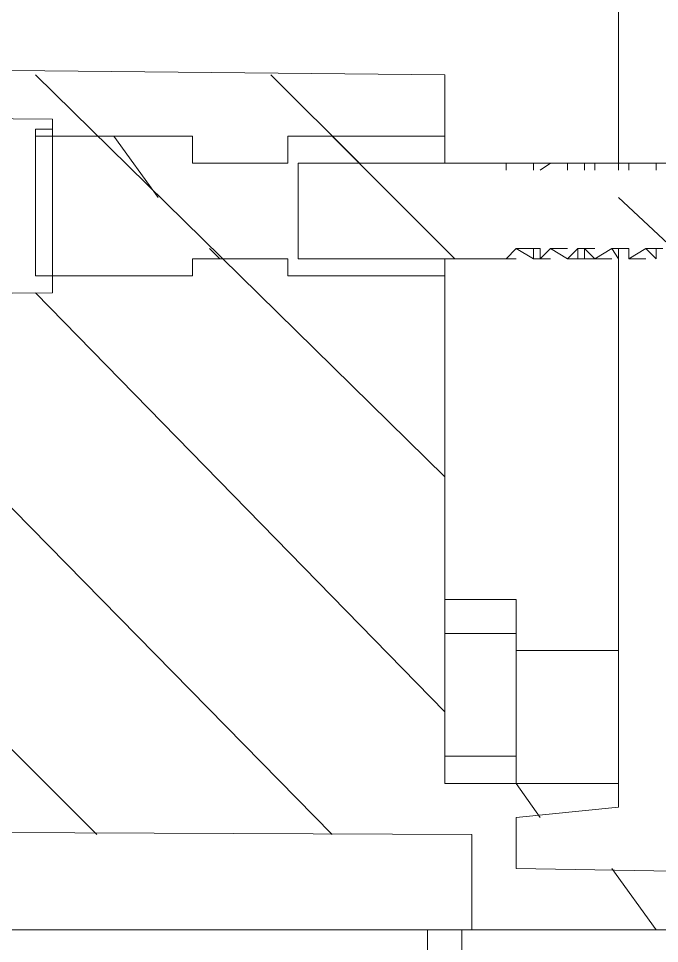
# Model space of a CAD drawing. Header units: millimetres. Extents: x 50 to 186, y -32 to 33.
# Drawn here: x 128.9084 to 129.171, y -9.3044 to -8.9252 of the extents above; entities that cross this region are included whole.
import ezdxf

# ---------------------------------------------------------------- set-up
doc = ezdxf.new("R2010")
doc.units = ezdxf.units.MM
doc.layers.add('Prumada Eletrica', color=40, linetype='Continuous', lineweight=30)

msp = doc.modelspace()

# ---------------------------------------------------------------- linework, layer by layer
at = {"layer": 'Prumada Eletrica', "color": 7, "linetype": 'Continuous', "lineweight": 20, "true_color": 0x000007}
for points in [[(129.15424, -8.31971), (129.15424, -8.98457), (129.15424, -8.98457)], [(128.08572, -9.25554), (129.09418, -9.25973), (129.09418, -9.29884), (129.36236, -9.29884), (129.36236, -9.27789), (129.11234, -9.2737), (129.11234, -9.25274), (129.15424, -9.24855), (129.15424, -9.23878), (129.083, -9.23878), (129.083, -9.02368), (129.02294, -9.02368), (129.02294, -8.98457), (129.083, -8.98457), (129.083, -8.94825), (128.09969, -8.93847)], [(129.083, -9.11307), (128.91539, -8.94825), (128.91539, -8.94825)], [(129.04808, -8.98457), (129.01177, -8.94825), (129.01177, -8.94825)], [(128.08153, -8.95943), (128.92238, -8.96641), (128.92238, -9.03764), (128.08153, -9.04463)], [(128.92238, -8.9706), (128.91539, -8.9706), (128.91539, -8.97339)], [(128.91539, -8.97339), (128.97964, -8.97339), (128.97964, -8.97339)], [(128.91539, -9.03066), (128.91539, -8.97339), (128.91539, -8.97339)], [(128.96568, -8.99853), (128.94752, -8.97339), (128.94752, -8.97339)], [(128.97964, -8.97339), (128.97964, -8.98457), (128.97964, -8.98457)], [(129.01875, -8.97339), (129.083, -8.97339), (129.083, -8.97339)], [(129.01875, -8.98457), (129.01875, -8.97339), (129.01875, -8.97339)], [(129.08719, -9.02368), (129.03691, -8.97339), (129.03691, -8.97339)], [(129.083, -8.97339), (129.083, -8.98457), (129.083, -8.98457)], [(128.97964, -8.98457), (129.01875, -8.98457), (129.01875, -8.98457)], [(129.24084, -8.98457), (129.083, -8.98457)], [(129.10815, -8.98736), (129.10815, -8.98457), (129.10815, -8.98457)], [(129.11234, -8.98457), (129.11932, -8.98457), (129.11932, -8.98457)], [(129.11932, -8.98736), (129.11932, -8.98457), (129.12211, -8.98457)], [(129.12211, -8.98736), (129.1263, -8.98457), (129.1263, -8.98457)], [(129.13329, -8.98736), (129.13329, -8.98457), (129.13329, -8.98457)], [(129.13748, -8.98457), (129.14027, -8.98457), (129.14027, -8.98457)], [(129.14027, -8.98736), (129.14027, -8.98457), (129.14027, -8.98457)], [(129.14446, -8.98736), (129.14446, -8.98457), (129.14446, -8.98457)], [(129.15144, -8.98457), (129.15424, -8.98457), (129.15424, -8.98457)], [(129.15424, -8.98736), (129.15424, -8.98457), (129.15424, -8.98457)], [(129.15843, -8.98736), (129.15843, -8.98457), (129.15843, -8.98457)], [(129.16541, -8.98457), (129.1696, -8.98457), (129.1696, -8.98457)], [(129.1696, -8.98736), (129.1696, -8.98457), (129.1696, -8.98457)], [(129.18357, -9.02368), (129.17659, -9.01949), (129.15424, -8.99853)], [(128.99082, -9.02368), (128.98663, -9.01949), (128.98663, -9.01949)], [(129.083, -9.02368), (129.10815, -9.02368), (129.11234, -9.01949), (129.11932, -9.02368), (129.11932, -9.01949), (129.12211, -9.01949), (129.12211, -9.02368), (129.1263, -9.01949), (129.13329, -9.02368), (129.13748, -9.01949), (129.13748, -9.02368), (129.14027, -9.02368), (129.14027, -9.01949), (129.14446, -9.02368), (129.15144, -9.01949), (129.15424, -9.02368), (129.15424, -9.01949), (129.15843, -9.01949), (129.15843, -9.02368), (129.16541, -9.01949), (129.1696, -9.02368), (129.1696, -9.01949), (129.1724, -9.01949)], [(129.11234, -9.01949), (129.11932, -9.01949), (129.11932, -9.01949)], [(129.11932, -9.01949), (129.12211, -9.01949), (129.12211, -9.01949)], [(129.1263, -9.01949), (129.13329, -9.01949), (129.13329, -9.01949)], [(129.13748, -9.01949), (129.14027, -9.01949), (129.14027, -9.01949)], [(129.14027, -9.01949), (129.14446, -9.01949), (129.14446, -9.01949)], [(129.15144, -9.01949), (129.15424, -9.01949), (129.15424, -9.01949)], [(129.15424, -9.02368), (129.15424, -9.01949), (129.15424, -9.01949)], [(129.16541, -9.01949), (129.1696, -9.01949), (129.1696, -9.01949)], [(129.1696, -9.02368), (129.1696, -9.01949), (129.1696, -9.01949)], [(129.01875, -9.02368), (128.97964, -9.02368), (128.97964, -9.02368)], [(128.97964, -9.02368), (128.97964, -9.03066), (128.97964, -9.03066)], [(129.01875, -9.03066), (129.01875, -9.02368), (129.01875, -9.02368)], [(129.083, -9.02368), (129.083, -9.03066), (129.083, -9.03066)], [(129.10815, -9.02368), (129.11234, -9.02368), (129.11234, -9.02368)], [(129.11932, -9.02368), (129.12211, -9.02368), (129.12211, -9.02368)], [(129.12211, -9.02368), (129.1263, -9.02368), (129.1263, -9.02368)], [(129.13329, -9.02368), (129.13748, -9.02368), (129.13748, -9.02368)], [(129.14027, -9.02368), (129.14446, -9.02368), (129.14446, -9.02368)], [(129.14446, -9.02368), (129.15144, -9.02368), (129.15144, -9.02368)], [(129.15424, -9.02368), (129.15424, -9.1843), (129.15424, -9.1843)], [(129.15843, -9.02368), (129.16541, -9.02368), (129.16541, -9.02368)], [(128.97964, -9.03066), (128.91539, -9.03066), (128.91539, -9.03066)], [(129.083, -9.03066), (129.01875, -9.03066), (129.01875, -9.03066)], [(129.03691, -9.25973), (128.81902, -9.03764), (128.81902, -9.03764)], [(129.083, -9.20944), (128.91539, -9.03764), (128.91539, -9.03764)], [(128.94053, -9.25973), (128.72264, -9.04183), (128.72264, -9.04183)], [(129.11234, -9.16335), (129.083, -9.16335), (129.083, -9.16335)], [(129.11234, -9.17732), (129.11234, -9.16335), (129.11234, -9.16335)], [(129.083, -9.17732), (129.11234, -9.17732), (129.11234, -9.17732)], [(129.11234, -9.2276), (129.11234, -9.17732), (129.11234, -9.17732)], [(129.11234, -9.1843), (129.15424, -9.1843), (129.15424, -9.23878)], [(129.11234, -9.2276), (129.083, -9.2276), (129.083, -9.2276)], [(129.11234, -9.23878), (129.11234, -9.2276), (129.11234, -9.2276)], [(129.12211, -9.25274), (129.11234, -9.23878), (129.11234, -9.23878)], [(129.1696, -9.29884), (129.15144, -9.2737), (129.15144, -9.2737)], [(129.24782, -9.41337), (129.24782, -9.31001), (129.08999, -9.31001), (129.08999, -9.29884), (129.07602, -9.29884), (129.07602, -9.37706), (128.10388, -9.38125), (128.10388, -9.29884), (128.08572, -9.29884), (128.08572, -9.31001), (128.04661, -9.31001), (128.04661, -9.32398), (128.05359, -9.32398), (128.05359, -11.09367), (128.06477, -11.13278)], [(128.08153, -9.29884), (129.09418, -9.29884), (129.09418, -9.29884)], [(128.13181, -9.38125), (128.13181, -9.29884), (129.07602, -9.29884)], [(128.13181, -9.29884), (129.07183, -9.29884), (129.07183, -9.29884)]]:
    msp.add_lwpolyline(points, dxfattribs=at)

doc.saveas('drawing.dxf')
